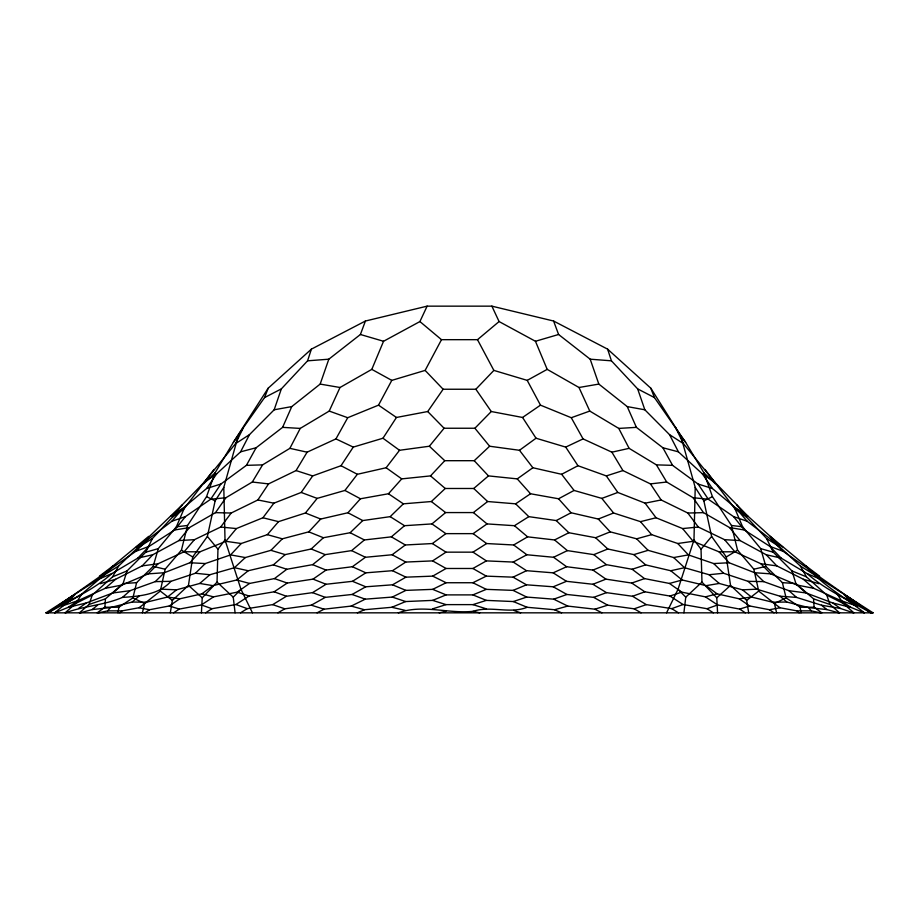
<?xml version="1.0" encoding="UTF-8"?>
<svg xmlns="http://www.w3.org/2000/svg" width="919" height="919" viewBox="0 0 919 919"><rect width="100%" height="100%" fill="white"/><g stroke="black" fill="none" stroke-linecap="round" stroke-linejoin="round"><path stroke-width="1.38" d="M666.551 612.847L678.015 589.332L693.983 539.924L695.212 487.449L680.623 435.503L650.824 388.209L607.62 349.151L553.594 321.03L491.883 306.153L427.117 306.153L365.406 321.03L311.38 349.151L268.176 388.209L233.369 442.338L215.057 472.825L206.545 496.685L187.545 525.473L181.445 550.136L165.144 569.217L160.297 591.078L144.57 603.496L142.399 612.835M201.422 612.835L202.226 597.809L217.033 582.141L217.964 549.194L225.017 539.924L223.788 487.449L238.377 435.503M97.115 612.847L104.904 607.229L105.421 598.866L123.066 583.611L127.017 570.952L145.719 552.216L152.428 538.5L172.577 517.041L182.226 504.876L204.007 482.441L235.54 443.659L243.455 427.484L264.569 397.571L268.176 388.209M683.908 612.835L685.758 597.166L701.967 582.141L701.036 549.194L693.983 539.924M118.023 612.847L118.838 607.229L132.899 597.89L136.621 582.635L153.14 566.391L158.286 548.632L176.391 526.794L183.972 508.919L214.012 469.425M170.302 612.835L172.358 600.406L188.464 585.38L192.703 556.96L207.384 536.455L215.138 500.832L223.788 487.449M264.569 397.571L281.34 388.909L307.578 360.822L311.38 349.151M79.425 612.835L89.04 604.484L92.245 595.098L112.578 576.822L118.585 566.093L182.226 504.876M235.54 443.659L249.486 434.63L274.161 409.794L281.34 388.909M204.007 482.441L216.631 473.871L240.583 451.838L256.114 447.76L282.604 427.358L291.76 406.6L320.168 384.085L328.818 359.191L360.409 334.493L365.406 321.03M48.11 612.835L135.782 551.354L149.165 546.334L174.633 529.987L189.463 527.563L215.494 512.653L225.913 497.719L252.3 482.027L262.581 464.876L289.887 448.346L300.226 428.415L329.22 411.069L340.007 387.496L371.804 369.369L383.545 341.271L419.914 321.558L427.117 306.153M240.583 451.838L249.486 434.63M111.773 573.663C93.083 590.216 69.672 600.383 48.179 612.835L45.95 612.835L98.092 579.418L111.773 573.663L137.873 558.097L152.772 554.754L178.895 540.579L194.426 539.671L220.675 527.035L231.186 513.032L257.86 499.959L268.555 483.899L296.056 470.574L307.095 452.182L335.94 438.903L347.715 417.72L378.513 405.153L391.793 380.374L425.129 370.403L441.499 339.674L477.489 339.674L499.086 321.558L535.455 341.271L547.196 369.369L578.993 387.496L589.78 411.069L618.774 428.415L629.113 448.346L656.419 464.876L666.7 482.027L693.087 497.719L703.494 512.653L729.537 527.563L744.367 529.987L769.835 546.334L783.218 551.354L870.89 612.835M171.049 516.179L182.835 508.356L206.637 488.483L220.893 484.037L246.418 465.347L256.114 447.76M65.1 612.835L75.772 603.461L81.768 594.019L104.261 574.926L113.026 565.92L148.717 536.351M220.675 527.035L236.39 528.563L262.926 517.765L273.896 503.175L301.202 492.446L312.667 475.916L341.018 465.715L353.252 447.105L382.97 438.225L396.445 417.467L427.726 411.528L443.13 389.242L475.87 389.242L493.871 370.403L527.207 380.374L540.487 405.153L571.273 417.72L583.06 438.903L611.893 452.182L622.933 470.574L650.434 483.899L661.14 499.959L687.814 513.032L698.314 527.035L724.574 539.671L740.105 540.579L766.216 554.754L781.127 558.097L807.215 573.663L820.908 579.418L873.05 612.835L870.821 612.835C849.328 600.383 825.917 590.216 807.215 573.663M136.322 546.931L147.672 539.66L171.853 521.257L185.431 516.604L210.669 499.247L220.893 484.037M233.369 442.338L243.455 427.484M206.637 488.483L216.631 473.871M100.125 583.691L115.622 579.269L142.181 565.886L158.022 563.784L184.156 551.756L199.871 551.848L225.856 541.302L241.226 543.508L267.349 534.651L278.514 521.647L305.43 512.997L317.147 498.397L344.924 490.447L357.342 474.296L386.129 467.748L399.524 450.287L429.368 446.232L444.095 428.243L474.893 428.243L491.274 411.528L522.555 417.467L540.487 405.153M98.367 612.847L107.764 610.871L110.337 607.597L132.21 602.037L146.477 602.198L167.545 597.028L179.756 598.82L201.904 593.835L212.886 585.656L236.792 579.981L248.222 570.745L273.357 564.886L285.166 554.616L311.196 548.988L323.385 537.73L350.139 532.721L362.764 520.568L390.184 516.65L403.361 503.83L431.356 501.533L445.255 488.483L473.744 488.483L488.471 475.893L517.259 478.879L532.871 467.748L561.647 474.296L574.065 490.447L601.853 498.397L613.57 512.997L640.474 521.647L651.64 534.651L677.774 543.508L693.144 541.302L719.117 551.859L734.844 551.756L760.966 563.784L776.819 565.886L803.378 579.269L818.875 583.691M174.633 529.987L185.431 516.604M178.895 540.579L189.463 527.563M225.856 541.302L236.39 528.563M701.036 549.194L711.616 536.455L703.862 500.832L695.212 487.449M171.853 521.257L182.835 508.356M184.156 551.756L194.426 539.671M267.349 534.651L282.328 538.821L308.773 531.848L320.697 519.04L347.933 512.756L360.443 498.776L388.461 493.756L401.729 478.879L430.529 475.893L444.773 460.695L474.227 460.695L489.632 446.232L519.476 450.287L536.03 438.225L565.736 447.105L577.971 465.715L606.333 475.916L617.798 492.446L645.104 503.175L656.063 517.765L682.61 528.563L698.314 527.035M61.653 606.138L78.069 600.635L105.191 588.344L121.917 585.047L148.2 573.87L164.352 572.709L189.9 562.738L199.871 551.848M189.9 562.738L205.27 563.565L230.612 554.892L241.226 543.508M142.181 565.886L152.772 554.754M137.873 558.097L149.165 546.334M148.2 573.87L158.022 563.784M230.612 554.892L245.316 557.546L270.91 550.332L282.328 538.821M235.092 612.835L233.242 597.166L240.985 589.332L225.017 539.924M54.566 612.835L66.157 603.404L75.025 594.559M135.782 551.354L147.672 539.66M54.761 612.835L68.236 607.333L86.306 602.956L112.865 592.962L130.061 590.687L155.265 581.624L170.945 581.325L195.402 573.249L205.27 563.565M155.265 581.624L164.352 572.709M203.627 483.739L215.057 472.825M195.402 573.249L209.877 574.731L234.448 567.701L245.316 557.546M717.578 612.835L716.774 597.809L730.536 585.38L726.297 556.96L711.616 536.455M65.525 612.835C84.02 605.839 104.146 605.322 122.457 597.407C139.343 596.305 159.033 594.719 170.945 581.325M122.457 597.407L130.061 590.687M119.861 612.847L122.089 610.871L138.941 607.769L149.556 609.734L169.303 605.966L179.756 598.82M112.865 592.962L121.917 585.047M105.191 588.344L115.622 579.269M132.21 602.037L138.941 596.213M162.226 589.194L176.551 589.837L199.756 583.45L209.877 574.731M173.622 612.835L179.308 609.079L201.387 604.955L213.53 596.868L237.251 592.146L249.531 583.45L274.448 578.602L286.831 569.263L312.632 564.657L325.177 554.639L351.621 550.607L364.406 539.958L391.379 536.845L404.532 525.702L431.964 523.91L445.6 512.572L473.388 512.572L487.633 501.533L515.628 503.83L530.527 493.756L558.545 498.776L571.067 512.756L598.292 519.04L610.216 531.848L636.66 538.821L651.64 534.651M98.092 579.418L110.797 568.884M80.194 612.847L92.13 609.573L97.506 605.207M167.545 597.028L176.551 589.837M748.698 612.835L746.653 600.406L758.703 591.078L753.856 569.217L737.555 550.136L731.455 525.473L712.455 496.685L703.943 472.825L685.631 442.338L654.431 397.571L650.824 388.209M99.401 576.179L113.026 565.92M205.615 612.835L211.956 608.723L235.919 604.518L249.072 596.04L274.138 591.802L287.233 583.06L313.046 579.131L326.05 570.067L352.391 566.724L365.406 557.282L392.137 554.754L405.325 544.978L432.367 543.554L445.853 533.64L473.136 533.64L487.024 523.91L514.456 525.702L528.816 516.65L556.225 520.568L568.85 532.721L595.604 537.73L607.792 548.988L633.823 554.616L645.632 564.886L670.767 570.745L684.54 567.701L709.112 574.731L723.586 573.249L748.043 581.325L763.723 581.624L788.927 590.687L806.124 592.962L832.694 602.956L850.753 607.333L864.239 612.835M138.941 607.769L146.477 602.198M172.577 517.041L183.972 508.919M78.552 608.47L86.306 602.956M68.236 607.333L78.069 600.635M60.551 604.001L72.21 596.144M144.926 612.847L149.556 609.734M240.525 612.835L247.257 608.642L272.69 604.622L286.429 596.259L312.54 592.64L326.061 584.266L352.505 581.313L365.831 572.836L392.482 570.688L405.761 562.06L432.596 560.889L446.002 552.158L472.986 552.158L486.622 543.554L513.664 544.978L527.609 536.845L554.582 539.958L567.368 550.607L593.812 554.639L606.356 564.657L632.146 569.263L644.541 578.602L669.457 583.45L681.737 592.146L705.459 596.868L717.601 604.955L739.68 609.079L745.366 612.835M139.745 546.506L152.428 538.5M104.261 574.926L118.585 566.093M726.297 556.96L737.555 550.136M66.157 603.404L81.768 594.019M277.86 612.835L284.81 608.815L311.311 605.173L325.303 597.361L352.08 594.467L365.751 586.793L392.516 584.806L405.922 577.166L432.7 576.133L446.083 568.482L472.894 568.482L486.392 560.889L513.216 562.06L526.495 570.688L553.158 572.836L566.472 581.313L592.916 584.266L606.448 592.64L632.559 596.259L646.287 604.622L671.72 608.642L678.452 612.835M527.207 380.374L547.196 369.369M558.545 498.776L574.065 490.447M513.216 562.06L526.851 554.754L553.583 557.282L566.598 566.724L592.939 570.067L605.931 579.142L631.755 583.06L644.839 591.802L669.917 596.04L683.07 604.518L707.033 608.723L713.374 612.835M556.225 520.568L571.067 512.756M561.647 474.296L577.971 465.715M317.032 612.835L324.074 609.194L351.23 606.081L365.245 599.165L392.275 597.074L405.876 590.377L432.7 589.355L446.106 582.738L472.871 582.738L486.289 576.133L513.055 577.166L526.472 584.806L553.227 586.793L566.908 594.467L593.674 597.361L607.666 605.173L634.167 608.815L641.117 612.835M75.772 603.461L92.245 595.098M554.582 539.958L568.85 532.721M553.583 557.282L567.368 550.607M703.862 500.832L712.455 496.685M513.055 577.166L526.495 570.688M758.703 591.078L774.43 603.496L786.101 597.89L800.162 607.229L814.096 607.229L821.885 612.847M565.736 447.105L583.06 438.903M59.057 604.989L73.279 598.292M553.158 572.836L566.598 566.724M357.399 612.847L364.441 609.734L391.827 607.287L405.647 601.554L432.631 600.383L446.083 594.892L472.894 594.892L486.346 600.383L513.33 601.554L527.15 607.287L554.525 609.734L561.578 612.847M472.871 582.738L486.277 589.355L513.101 590.377L526.472 584.806M553.227 586.793L566.472 581.313M472.894 594.892L486.277 589.355M112.578 576.822L127.017 570.952M593.812 554.639L607.792 548.988M592.939 570.067L606.356 564.657M595.604 537.73L610.216 531.848M598.292 519.04L613.57 512.997M592.916 584.266L605.931 579.142M601.853 498.397L617.798 492.446M593.674 597.361L606.448 592.64M632.559 596.259L644.839 591.802M671.72 608.642L683.07 604.518M571.273 417.72L589.78 411.069M513.101 590.377L526.702 597.074L553.743 599.165L566.908 594.467M707.033 608.723L717.601 604.955M398.352 612.847C422.556 603.99 448.127 613.949 473.021 611.33C490.78 605.414 509.597 614.248 527.15 607.287M631.755 583.06L644.541 578.602M634.167 608.815L646.287 604.622M89.04 604.484L105.421 598.866M513.33 601.554L526.702 597.074M669.917 596.04L681.737 592.146M632.146 569.263L645.632 564.886M606.333 475.916L622.933 470.574M432.504 608.895L446.037 604.622L472.94 604.622L486.346 600.383M553.743 599.165L567.747 606.081L594.903 609.194L607.666 605.173M739.68 609.079L749.686 605.966L769.433 609.734L780.047 607.769L796.899 610.871L811.224 610.871L820.621 612.847M633.823 554.616L648.079 550.332L673.673 557.546L688.377 554.892L713.73 563.565L729.1 562.738L754.637 572.709L770.788 573.87L797.072 585.047L813.809 588.344L840.931 600.635L857.347 606.138M535.455 341.271L558.591 334.493L590.182 359.191L598.832 384.085L627.24 406.6L636.396 427.358L662.886 447.76L678.417 451.838L702.369 473.871L714.993 482.441L747.951 516.179L770.283 536.351L805.974 565.92L819.599 576.179M145.719 552.216L158.286 548.632M554.525 609.734L567.747 606.081M669.457 583.45L682.197 579.981L706.102 585.656L719.244 583.45L742.437 589.837L756.762 589.194L780.047 596.213L796.543 597.407L821.494 605.207L840.448 608.47L853.475 612.835M705.459 596.868L717.084 593.835L739.232 598.82L751.443 597.028L772.511 602.198L786.79 602.037L808.651 607.597L826.87 609.573L838.794 612.847M640.474 521.647L656.063 517.765M753.856 569.217L765.86 566.391L782.391 582.635L786.101 597.89M439.19 612.847L445.956 611.33M611.893 452.182L629.113 448.346M645.104 503.175L661.14 499.959M274.161 409.794L291.76 406.6M578.993 387.496L598.832 384.085M176.391 526.794L187.545 525.473M650.434 483.899L666.7 482.027M92.13 609.573L110.337 607.597M210.669 499.247L225.913 497.719M307.578 360.822L328.818 359.191M123.066 583.611L136.621 582.635M618.774 428.415L636.396 427.358M246.418 465.347L262.581 464.876M687.814 513.032L703.494 512.653M104.904 607.229L118.838 607.229M107.764 610.871L122.089 610.871M45.95 612.835L873.05 612.835M215.494 512.653L231.186 513.032M656.419 464.876L672.57 465.347L698.095 484.037L712.363 488.483L736.165 508.356L747.951 516.179M282.604 427.358L300.226 428.415M782.391 582.635L795.934 583.611L813.579 598.866L829.96 604.484L839.575 612.835M590.182 359.191L611.422 360.822L637.66 388.909L654.431 397.571M693.087 497.719L708.331 499.247L733.569 516.604L747.147 521.257L771.328 539.66L782.678 546.931M252.3 482.027L268.555 483.899M731.455 525.473L742.609 526.794L760.714 548.632L765.86 566.391M199.756 583.45L212.886 585.656M320.168 384.085L340.007 387.496M627.24 406.6L644.839 409.794L669.514 434.63L683.46 443.659L714.993 482.441M257.86 499.959L273.896 503.175M234.448 567.701L248.222 570.745M289.887 448.346L307.095 452.182M473.021 611.33L479.775 612.847M391.827 607.287L405.279 610.4M153.14 566.391L165.144 569.217M262.926 517.765L278.514 521.647M201.904 593.835L213.53 596.868M236.792 579.981L249.531 583.45M351.23 606.081L364.441 609.734M760.714 548.632L773.281 552.216L791.983 570.952L806.422 576.822L826.755 595.098L843.228 603.461L853.9 612.835M360.409 334.493L383.545 341.271M270.91 550.332L285.166 554.616M169.303 605.966L179.308 609.079M311.311 605.173L324.074 609.194M472.94 604.622L486.473 608.895M432.631 600.383L446.037 604.622M296.056 470.574L312.667 475.916M273.357 564.886L286.831 569.263M237.251 592.146L249.072 596.04M392.275 597.074L405.647 601.554M272.69 604.622L284.81 608.815M274.448 578.602L287.233 583.06M513.698 610.4L520.625 612.847M201.387 604.955L211.956 608.723M352.08 594.467L365.245 599.165M329.22 411.069L347.715 417.72M274.138 591.802L286.429 596.259M235.919 604.518L247.257 608.642M312.54 592.64L325.303 597.361M301.202 492.446L317.147 498.397M313.046 579.131L326.061 584.266M305.43 512.997L320.697 519.04M308.773 531.848L323.385 537.73M312.632 564.657L326.05 570.067M311.196 548.988L325.177 554.639M432.7 589.355L446.083 594.892M352.505 581.313L365.751 586.793M392.516 584.806L405.876 590.377M352.391 566.724L365.831 572.836M845.721 598.292L859.943 604.989M335.94 438.903L353.252 447.105M132.899 597.89L144.57 603.496M351.621 550.607L365.406 557.282M392.482 570.688L405.922 577.166M206.545 496.685L215.138 500.832M432.7 576.133L446.106 582.738M350.139 532.721L364.406 539.958M594.903 609.194L601.945 612.835M341.018 465.715L357.342 474.296M347.933 512.756L362.764 520.568M392.137 554.754L405.761 562.06M344.924 490.447L360.443 498.776M371.804 369.369L391.793 380.374M432.596 560.889L446.083 568.482M472.894 568.482L486.289 576.133M391.379 536.845L405.325 544.978M805.974 565.92C822.413 585.323 844.894 597.258 864.446 612.835M181.445 550.136L192.703 556.96M770.283 536.351L779.255 546.506L800.415 566.093L814.739 574.926M736.774 504.876L746.423 517.041L766.572 538.5L779.255 546.506M390.184 516.65L404.532 525.702M432.367 543.554L446.002 552.158M472.986 552.158L486.392 560.889M769.433 609.734L774.062 612.847M846.79 596.144L858.449 604.001M388.461 493.756L403.361 503.83M840.931 600.635L850.753 607.333M739.232 598.82L749.686 605.966M378.513 405.153L396.445 417.467M431.964 523.91L445.853 533.64M832.694 602.956L840.448 608.47M704.988 469.425L735.028 508.919L746.423 517.041M386.129 467.748L401.729 478.879M382.97 438.225L399.524 450.287M473.136 533.64L486.622 543.554M772.511 602.198L780.047 607.769M513.664 544.978L526.851 554.754M706.102 585.656L717.084 593.835M160.297 591.078L172.358 600.406M431.356 501.533L445.6 512.572M742.437 589.837L751.443 597.028M670.767 570.745L682.197 579.981M821.494 605.207L826.87 609.573M808.192 568.884L820.908 579.418M473.388 512.572L487.024 523.91M419.914 321.558L441.499 339.674M514.456 525.702L527.609 536.845M430.529 475.893L445.255 488.483M709.112 574.731L719.244 583.45M780.047 596.213L786.79 602.037M803.378 579.269L813.809 588.344M797.072 585.047L806.124 592.962M796.899 610.871L799.128 612.847M788.927 590.687L796.543 597.407M748.043 581.325L756.762 589.194M188.464 585.38L202.226 597.809M217.033 582.141L233.242 597.166M730.536 585.38L746.653 600.406M673.673 557.546L684.54 567.701M429.368 446.232L444.773 460.695M473.744 488.483L487.633 501.533M703.943 472.825L715.373 483.739M515.628 503.83L528.816 516.65M754.637 572.709L763.723 581.624M771.328 539.66L783.218 551.354M713.73 563.565L723.586 573.249M843.975 594.559L852.843 603.404M636.66 538.821L648.079 550.332M678.015 589.332L685.758 597.166M427.726 411.528L444.095 428.243M760.966 563.784L770.788 573.87M769.835 546.334L781.127 558.097M425.129 370.403L443.13 389.242M766.216 554.754L776.819 565.886M701.967 582.141L716.774 597.809M474.227 460.695L488.471 475.893M677.774 543.508L688.377 554.892M719.117 551.859L729.1 562.738M517.259 478.879L530.527 493.756M736.165 508.356L747.147 521.257M724.574 539.671L734.844 551.756M207.384 536.455L217.964 549.194M682.61 528.563L693.144 541.302M474.893 428.243L489.632 446.232M729.537 527.563L740.105 540.579M733.569 516.604L744.367 529.987M808.651 607.597L811.224 610.871M519.476 450.287L532.871 467.748M680.623 435.503L685.631 442.338M475.87 389.242L491.274 411.528M702.369 473.871L712.363 488.483M698.095 484.037L708.331 499.247M522.555 417.467L536.03 438.225M837.232 594.019L843.228 603.461M800.415 566.093L806.422 576.822M662.886 447.76L672.57 465.347M477.489 339.674L493.871 370.403M669.514 434.63L678.417 451.838M766.572 538.5L773.281 552.216M675.545 427.484L683.46 443.659M240.985 589.332L252.449 612.847M491.883 306.153L499.086 321.558M735.028 508.919L742.609 526.794M553.594 321.03L558.591 334.493M637.66 388.909L644.839 409.794M826.755 595.098L829.96 604.484M607.62 349.151L611.422 360.822M791.983 570.952L795.934 583.611M774.43 603.496L776.601 612.835M800.162 607.229L800.977 612.847M813.579 598.866L814.096 607.229"/></g></svg>
